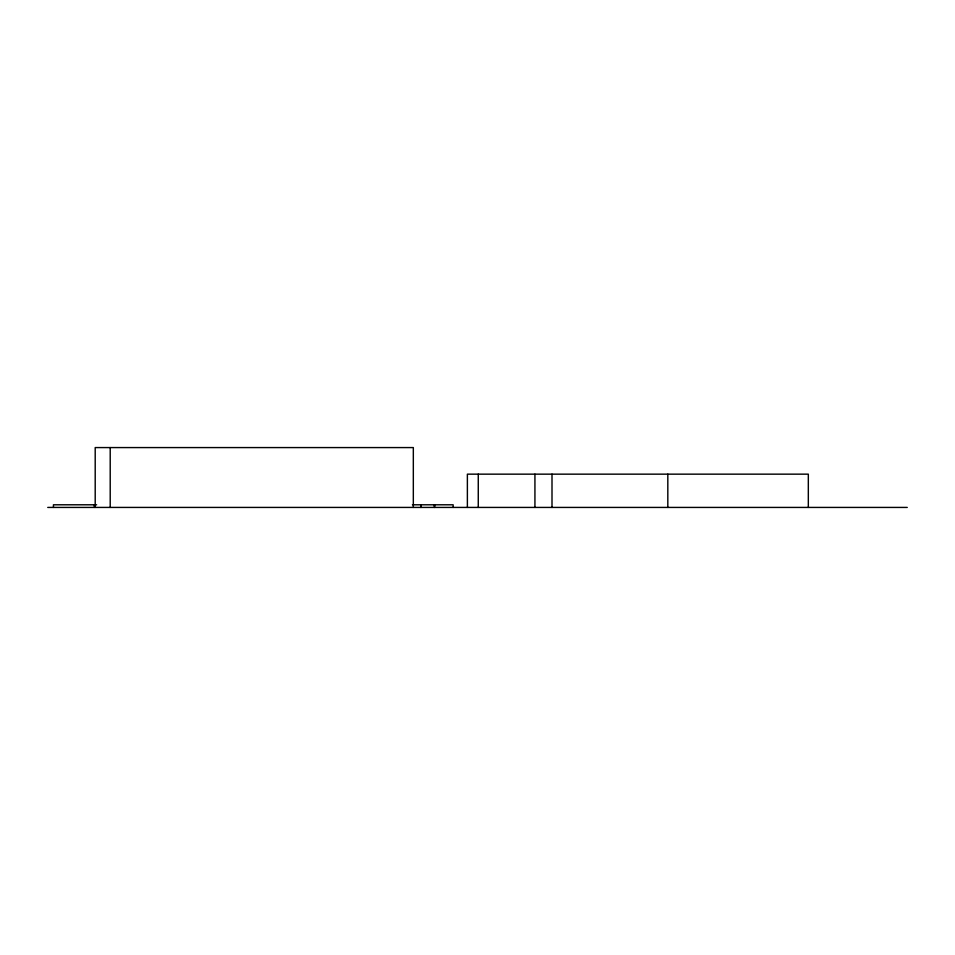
<?xml version="1.0" encoding="UTF-8"?>
<svg xmlns="http://www.w3.org/2000/svg" width="955" height="955" viewBox="0 0 955 955"><rect width="100%" height="100%" fill="white"/><g stroke="black" fill="none" stroke-linecap="round" stroke-linejoin="round"><path stroke-width="1.43" d="M96.646 504.789L53.444 504.789L53.444 507.427M412.417 504.789L453.148 504.789L453.148 507.427M47.75 507.427L907.25 507.427M808.324 507.427L808.324 474.158L467.377 474.158L467.377 507.427M667.82 474.158L667.82 507.427M552.002 474.158L552.002 507.427M534.931 474.158L534.931 507.427M478.264 474.158L478.264 507.427M434.585 504.789L434.585 507.427M434.406 504.789L434.406 507.427M413.324 507.427L413.324 447.573L95.202 447.573L95.202 507.427M110.207 447.573L110.207 507.427M94.318 504.789L94.318 507.427M420.964 507.427L420.964 504.789L420.892 507.427"/></g></svg>
